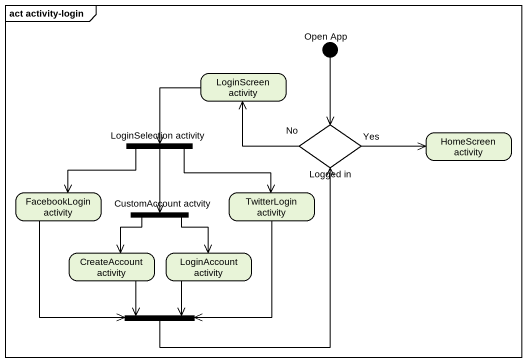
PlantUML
@startuml
mainframe act activity-login
hide empty description
state "Open App" as Open_App <<start>>
state "LoginScreen activity" as LoginScreen_activity
state "LoginSelection activity" as LoginSelection_activity <<fork>>
state "Logged in" as Logged_in <<choice>>
state "HomeScreen activity" as HomeScreen_activity
state "FacebookLogin activity" as FacebookLogin_activity
state "CustomAccount actvity" as CustomAccount_actvity <<fork>>
state "TwitterLogin activity" as TwitterLogin_activity
state "CreateAccount activity" as CreateAccount_activity
state "LoginAccount activity" as LoginAccount_activity
state fork1 <<join>>
Open_App --> Logged_in
LoginScreen_activity --> LoginSelection_activity
LoginSelection_activity --> FacebookLogin_activity
LoginSelection_activity --> CustomAccount_actvity
LoginSelection_activity -right-> TwitterLogin_activity
Logged_in -up-> LoginScreen_activity : No
Logged_in -right-> HomeScreen_activity : Yes
FacebookLogin_activity --> fork1
CustomAccount_actvity --> CreateAccount_activity
CustomAccount_actvity --> LoginAccount_activity
TwitterLogin_activity --> fork1
CreateAccount_activity --> fork1
LoginAccount_activity --> fork1
fork1 -up-> Logged_in
@enduml
